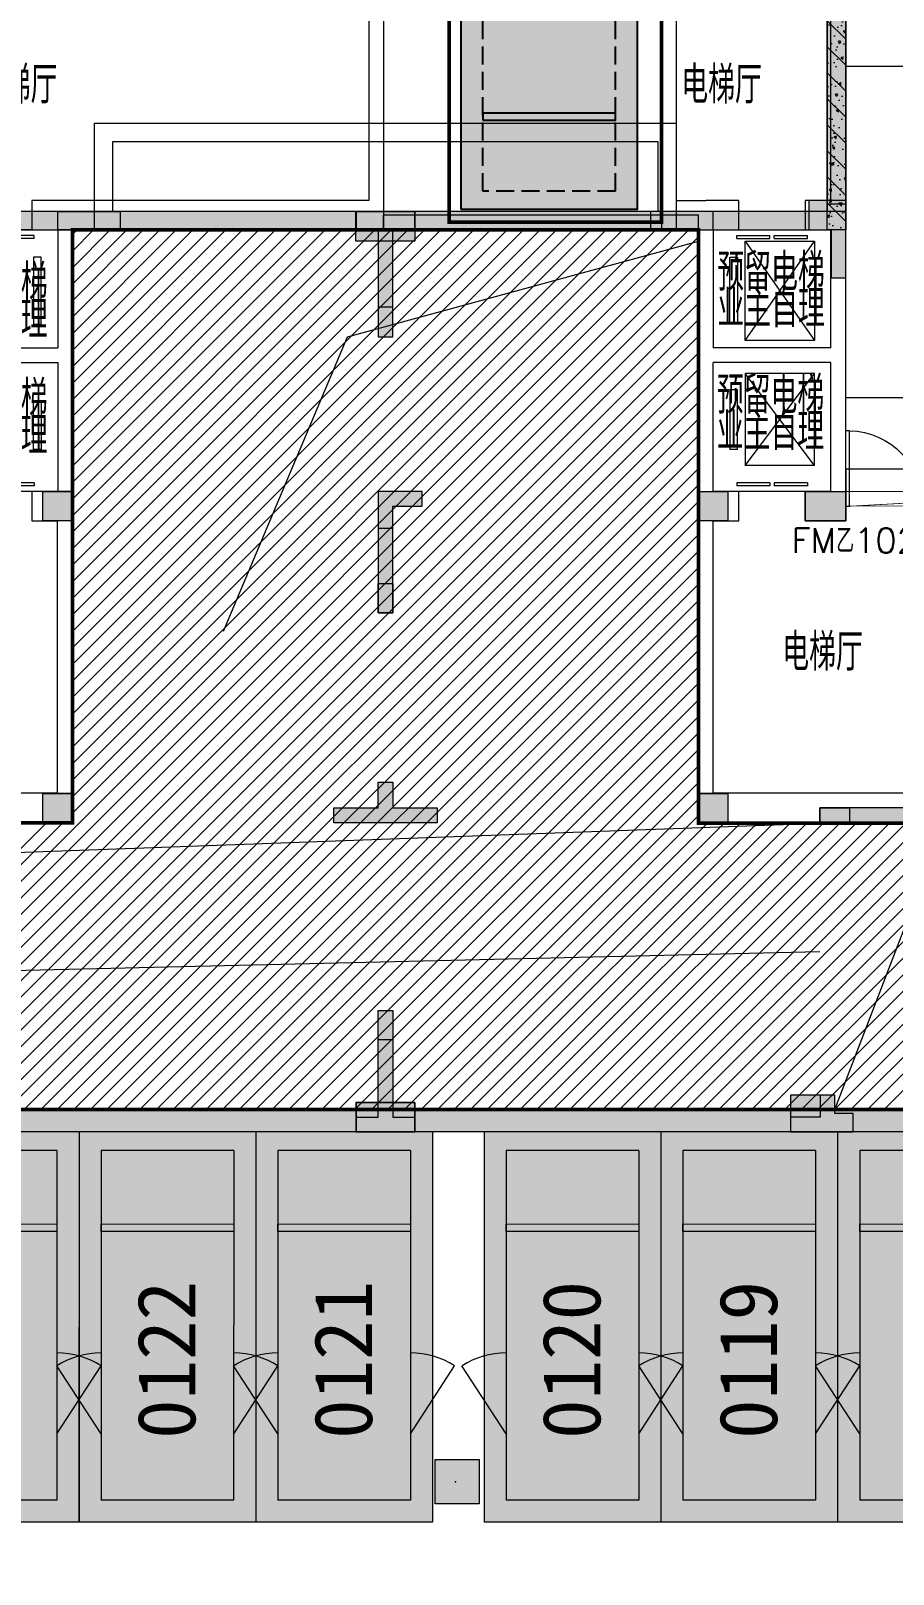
# Model space of a CAD drawing. Extents: x -264757 to 86229, y 4049843 to 4347093.
# Drawn here: x -59853 to -48146, y 4238703 to 4259662 of the extents above; entities that cross this region are included whole.
import ezdxf
from ezdxf.xclip import XClip

# ---------------------------------------------------------------- set-up
doc = ezdxf.new("R2010")
doc.units = 0
doc.header["$LTSCALE"] = 1000
doc.header["$MEASUREMENT"] = 0
doc.header["$XCLIPFRAME"] = 0
doc.linetypes.add('AX-01DK-PB01$1$A-001-车位参照B1$0$A-001-车位参照B1$0$A-001-车位参照B1$0$A-H4-001-基本图形$0$A-001-车位B1$0$DASH', pattern=[0.35, 0.25, -0.1])
doc.linetypes.add('DASH', pattern=[0.35, 0.25, -0.1])
doc.layers.add('AX-01DK-PB01$0$AX-001DK-01-PB01-02$0$A-3-WinF(Text)', color=8, linetype='Continuous', plot=False)
doc.layers.add('子母车位', color=7, linetype='Continuous')
doc.layers.add('普通车位', color=7, linetype='Continuous')
doc.layers.add('无关图层', color=8, linetype='Continuous', lineweight=0)
doc.layers.add('车位归属楼栋范围线', color=7, linetype='Continuous', true_color=0x19e6c7)
doc.styles.add('AX-01DK-PB01$0$AX-001DK-01-PB01-02$0$_TCH_WINDOW', font='SIMPLEX', dxfattribs={"bigfont": 'GBCBIG'})
doc.styles.add('AX-01DK-PB01$0$Standard', font='gbenor.shx', dxfattribs={"bigfont": 'gbcbig.shx'})
doc.styles.add('AX-ACK-BIANH1$0$黑体', font='simhei.ttf')

# ---------------------------------------------------------------- blocks, each defined once
blk = doc.blocks.new('A$C7e5eb487')
at = {"layer": '普通车位', "true_color": 0xf18f8e}
h = blk.add_hatch(color=11, dxfattribs=at)
h.dxf.hatch_style = 1
h.paths.add_polyline_path([(2400, 0), (2400, -5300), (0, -5300), (0, 0)])
blk = doc.blocks.new('普通车位')
at = {"layer": '无关图层'}
for p, q in [((-2.253, 3.186), (0.077, 3.764)), ((1.352, -1.38), (0.077, 3.764)), ((-1.889, 2.967), (-0.142, 3.4)), ((1.001, -1.21), (-0.142, 3.4)), ((-0.977, -1.958), (-2.253, 3.186)), ((-0.746, -1.643), (-1.889, 2.967)), ((-0.746, -1.643), (1.001, -1.21)), ((-0.977, -1.958), (1.352, -1.38))]:
    blk.add_line(p, q, dxfattribs=at)
for points in [[(0.074, 2.527), (0.879, 1.777)], [(-1.673, 2.094), (-2.033, 1.054)]]:
    blk.add_lwpolyline(points, dxfattribs=at)
blk.add_lwpolyline([(0.76, -0.239), (-0.987, -0.673), (-1.011, -0.575), (0.736, -0.142)], close=True, dxfattribs=at)
for centre, start, end in [((0.074, 2.527), 283.9287, 316.9845), ((-1.673, 2.094), 250.873, 283.9287)]:
    blk.add_arc(centre, 1.1, start, end, dxfattribs=at)
at = {"layer": '普通车位', "xscale": -0.0009999999999999812, "yscale": 0.0009999999999999812, "zscale": 0.0009999999999999812, "rotation": 13.92873520577783}
blk.add_blockref('A$C7e5eb487', (0.077, 3.764), dxfattribs=at)
blk = doc.blocks.new('A$C741380cb')
at = {"layer": '子母车位', "true_color": 0x0617f9}
h = blk.add_hatch(color=5, dxfattribs=at)
h.dxf.hatch_style = 1
h.paths.add_polyline_path([(2400, 0), (2400, -10400), (0, -10400), (0, 0)])
blk = doc.blocks.new('子母车位1')
at = {"layer": '子母车位', "color": 8, "linetype": 'AX-01DK-PB01$1$A-001-车位参照B1$0$A-001-车位参照B1$0$A-001-车位参照B1$0$A-H4-001-基本图形$0$A-001-车位B1$0$DASH'}
for p, q in [((330318, -478521), (332118, -478521)), ((330318, -478521), (330318, -483071, 0)), ((332118, -478521), (332118, -483071, 0)), ((330318, -483071, 0), (332118, -483071, 0)), ((330318, -483621, 0), (332118, -483621, 0)), ((330318, -483621, 0), (330318, -488371)), ((332118, -483621, 0), (332118, -488371)), ((330318, -488371), (332118, -488371))]:
    blk.add_line(p, q, dxfattribs=at)
at = {"layer": '子母车位', "color": 83}
for p, q in [((330018, -483371, 0), (330018, -488671)), ((330018, -483371, 0), (332418, -483371, 0)), ((332418, -483371, 0), (332418, -488671)), ((330018, -488671), (332418, -488671))]:
    blk.add_line(p, q, dxfattribs=at)
blk.add_lwpolyline([(332418, -478271), (330018, -478271), (330018, -483371), (332418, -483371)], close=True, dxfattribs=at)
at = {"layer": '子母车位'}
blk.add_lwpolyline([(332118, -479521), (330318, -479521), (330318, -479621), (332118, -479621)], close=True, dxfattribs=at)
at = {"layer": '子母车位', "linetype": 'AX-01DK-PB01$1$A-001-车位参照B1$0$A-001-车位参照B1$0$A-001-车位参照B1$0$A-H4-001-基本图形$0$A-001-车位B1$0$DASH'}
for points in [[(330318, -482171), (329718, -481249)], [(332118, -482171), (332718, -481249)]]:
    blk.add_lwpolyline(points, dxfattribs=at)
at = {"layer": '子母车位', "elevation": 0}
blk.add_lwpolyline([(332118, -484621), (330318, -484621), (330318, -484721), (332118, -484721)], close=True, dxfattribs=at)
at = {"layer": '子母车位', "linetype": 'AX-01DK-PB01$1$A-001-车位参照B1$0$A-001-车位参照B1$0$A-001-车位参照B1$0$A-H4-001-基本图形$0$A-001-车位B1$0$DASH', "elevation": 0}
for points in [[(330318, -487471), (329718, -486549)], [(332118, -487471), (332718, -486549)]]:
    blk.add_lwpolyline(points, dxfattribs=at)
at = {"layer": '子母车位', "linetype": 'AX-01DK-PB01$1$A-001-车位参照B1$0$A-001-车位参照B1$0$A-001-车位参照B1$0$A-H4-001-基本图形$0$A-001-车位B1$0$DASH'}
for centre, start, end in [((330318, -482171, 0), 89.9997, 123.0554), ((332118, -482171, 0), 56.9439, 89.9997), ((330318, -487471), 89.9997, 123.0554), ((332118, -487471), 56.9439, 89.9997)]:
    blk.add_arc(centre, 1100, start, end, dxfattribs=at)
at = {"layer": '子母车位', "rotation": 179.9996583709065}
blk.add_blockref('A$C741380cb', (332418, -488671), dxfattribs=at)
blk = doc.blocks.new('子母车位2')
at = {"layer": '子母车位', "xscale": 1.000000693082614, "yscale": 0.9664691433954647, "rotation": 180.0003416290934}
blk.add_blockref('子母车位1', (332421, -475033, 0), dxfattribs=at)
blk = doc.blocks.new('SX-613-PB02-WNC')
at = {"layer": '无关图层'}
h = blk.add_hatch(color=256, dxfattribs=at)
h.dxf.hatch_style = 1
h.paths.add_polyline_path([(21100, 16220), (21350, 16220), (21350, 12650), (21100, 12650)])
h = blk.add_hatch(color=256, dxfattribs=at)
h.dxf.hatch_style = 1
h.paths.add_polyline_path([(20850, 12700), (20850, 12300), (21150, 12300), (21150, 11650), (21350, 11650), (21350, 12700)])
for points in [[(21150, 12300), (21150, 11650), (21350, 11650), (21350, 12700), (20850, 12700), (20850, 12300)], [(11500, 12550), (11500, 12300), (10650, 12300), (10650, 12550)], [(14700, 12550), (15500, 12550), (15500, 12150), (14700, 12150)], [(18700, 12550), (18700, 12300), (19550, 12300), (19550, 12550)], [(15001, 10850), (15201, 10850), (15201, 11250), (15001, 11250)], [(10850, 8350), (10450, 8350), (10450, 8750), (10850, 8750)], [(15600, 8750), (15000, 8750), (15000, 8250), (15200, 8250), (15200, 8550), (15600, 8550)], [(19749, 8350), (19349, 8350), (19349, 8750), (19749, 8750)], [(21350, 8350), (20800, 8350), (20800, 8750), (21350, 8750)], [(15200, 7100), (15000, 7100), (15000, 7500), (15200, 7500)], [(10850, 4245), (10450, 4245), (10450, 4645), (10850, 4645)], [(15201, 4450), (15801, 4450), (15801, 4250), (14401, 4250), (14401, 4450), (15001, 4450), (15001, 4800), (15201, 4800)], [(19749, 4245), (19349, 4245), (19349, 4645), (19749, 4645)], [(21400, 4450), (21400, 4250), (21000, 4250), (21000, 4450)], [(15001, 1700), (15201, 1700), (15201, 1300), (15001, 1300)], [(14700, 450), (14700, 50), (15500, 50), (15500, 450)], [(21451, 50), (21451, 300), (21201, 300), (21201, 550), (21001, 550), (20601, 550), (20601, 50), (21001, 50)]]:
    blk.add_hatch(color=256, dxfattribs=at).paths.add_polyline_path(points)
h = blk.add_hatch(color=256, dxfattribs=at)
h.dxf.hatch_style = 1
h.paths.add_polyline_path([(11500, 12550), (11500, 12300), (10650, 12300), (10650, 12550)])
h = blk.add_hatch(color=256, dxfattribs=at)
h.dxf.hatch_style = 1
h.paths.add_polyline_path([(15000, 10850), (15200, 10850), (15200, 12300), (15500, 12300), (15500, 12550), (14700, 12550), (14700, 12300), (15000, 12300)])
h = blk.add_hatch(color=256, dxfattribs=at)
h.dxf.hatch_style = 1
h.paths.add_polyline_path([(18700, 12550), (18700, 12300), (19550, 12300), (19550, 12550)])
h = blk.add_hatch(color=256, dxfattribs=at)
h.dxf.hatch_style = 1
h.paths.add_polyline_path([(15000, 7100), (15200, 7100), (15200, 8550), (15600, 8550), (15600, 8750), (15000, 8750)])
h = blk.add_hatch(color=256, dxfattribs=at)
h.dxf.hatch_style = 1
h.paths.add_polyline_path([(22700, 8550), (22700, 8150), (22500, 8150), (22500, 8550), (22400, 8550), (22400, 8750), (21350, 8750), (21350, 8750), (23850, 8750), (23850, 8750), (22800, 8750), (22800, 8550)])
h = blk.add_hatch(color=256, dxfattribs=at)
h.dxf.hatch_style = 1
h.paths.add_polyline_path([(22700, 4450), (22700, 5300), (22500, 5300), (22500, 4450), (21000, 4450), (21000, 4250), (21350, 4250), (21350, 4250), (23850, 4250), (23850, 4250), (24200, 4250), (24200, 4450)])
h = blk.add_hatch(color=256, dxfattribs=at)
h.dxf.hatch_style = 1
h.paths.add_polyline_path([(14401, 4450), (15001, 4450), (15001, 4800), (15201, 4800), (15201, 4450), (15801, 4450), (15801, 4250), (14401, 4250)])
h = blk.add_hatch(color=256, dxfattribs=at)
h.dxf.hatch_style = 1
h.paths.add_polyline_path([(14701, 250), (15001, 250), (15001, 1700), (15201, 1700), (15201, 250), (15501, 250), (15501, 50), (14701, 50)])
h = blk.add_hatch(color=256, dxfattribs=at)
h.dxf.hatch_style = 1
h.paths.add_polyline_path([(21451, 50), (21451, 300), (21201, 300), (21201, 550), (21001, 550), (21001, 250), (20601, 250), (20601, 50), (21001, 50)])
for points in [[(21350, 12550), (21100, 12550), (21100, 16270), (21350, 16270)], [(21100, 16270), (21350, 16270), (21350, 12650), (21100, 12650)], [(20850, 12700), (20850, 12300), (21150, 12300), (21150, 11650), (21350, 11650), (21350, 12700)], [(21150, 12300), (21150, 11650), (21350, 11650), (21350, 12700), (20850, 12700), (20850, 12300)], [(11500, 12550), (11500, 12300), (10650, 12300), (10650, 12550)], [(14700, 12550), (15500, 12550), (15500, 12150), (14700, 12150)], [(18700, 12550), (18700, 12300), (19550, 12300), (19550, 12550)], [(15001, 10850), (15201, 10850), (15201, 11250), (15001, 11250)], [(10850, 8350), (10450, 8350), (10450, 8750), (10850, 8750)], [(15000, 7100), (15200, 7100), (15200, 8550), (15600, 8550), (15600, 8750), (15600, 8750), (15000, 8750)], [(15600, 8750), (15000, 8750), (15000, 8250), (15200, 8250), (15200, 8550), (15600, 8550)], [(19749, 8350), (19349, 8350), (19349, 8750), (19749, 8750)], [(21350, 8350), (20800, 8350), (20800, 8750), (21350, 8750)], [(15200, 7100), (15000, 7100), (15000, 7500), (15200, 7500)], [(21350, 4250), (21350, 4250), (23850, 4250), (23850, 4250), (24200, 4250), (24200, 4450), (22700, 4450), (22700, 5300), (22500, 5300), (22500, 4450), (21000, 4450), (21000, 4250)], [(10850, 4245), (10450, 4245), (10450, 4645), (10850, 4645)], [(14401, 4450), (15001, 4450), (15001, 4800), (15201, 4800), (15201, 4450), (15801, 4450), (15801, 4250), (14401, 4250)], [(15201, 4450), (15801, 4450), (15801, 4250), (14401, 4250), (14401, 4450), (15001, 4450), (15001, 4800), (15201, 4800)], [(19749, 4245), (19349, 4245), (19349, 4645), (19749, 4645)], [(21400, 4450), (21400, 4250), (21000, 4250), (21000, 4450)], [(14701, 250), (15001, 250), (15001, 1700), (15201, 1700), (15201, 250), (15501, 250), (15501, 50), (14701, 50)], [(15001, 1700), (15201, 1700), (15201, 1300), (15001, 1300)], [(14700, 450), (14700, 50), (15500, 50), (15500, 450)], [(14701, 450), (15501, 450), (15501, 50), (14701, 50)], [(21451, 50), (21451, 300), (21201, 300), (21201, 550), (21001, 550), (21001, 250), (20601, 250), (20601, 50), (21001, 50)], [(21451, 50), (21451, 300), (21201, 300), (21201, 550), (21001, 550), (21001, 550), (20601, 550), (20601, 50), (21001, 50)]]:
    blk.add_lwpolyline(points, close=True, dxfattribs=at)
at = {"layer": '无关图层', "ltscale": 0.5}
for points in [[(11500, 12550), (11500, 12300), (10650, 12300), (10650, 12550)], [(15000, 10850), (15200, 10850), (15200, 12300), (15500, 12300), (15500, 12550), (14700, 12550), (14700, 12300), (15000, 12300)], [(18700, 12550), (18700, 12300), (19550, 12300), (19550, 12550)]]:
    blk.add_lwpolyline(points, close=True, dxfattribs=at)
at = {"layer": '无关图层', "const_width": 10}
blk.add_lwpolyline([(22400, 8750), (22311, 8598), (21349, 8545)], dxfattribs=at)
blk.add_lwpolyline([(22400, 8750), (21350, 8750), (21350, 8550), (22400, 8550)], close=True, dxfattribs=at)
blk = doc.blocks.new('SX-613-PB02-DQ')
at = {"layer": '无关图层'}
h = blk.add_hatch(dxfattribs=at)
h.set_pattern_fill('ARMORED', color=256, scale=50, angle=90, style=0)
h.set_pattern_definition([(140, (4127576.97, 75403.6), (31.376067, 358.630091), [37.5, -412.5]), (85, (4127576.97, 75403.6), (-376.096067, -69.375667), [30, -330]), (190.4514, (4127579.6, 75433.5), (-344.71977, 289.25469), [31.870095, -350.571056]), (136.1842, (4127476.97, 75403.6), (82.759507, 533.620524), [56.25, -618.75]), (186.6356, (4127483.87, 75448.1), (-487.058935, 467.33135), [47.805144, -525.8565]), (81.1842, (4127476.97, 75403.6), (-487.0593, 467.33097), [45, -495]), (111, (4127501.97, 75453.6), (201.309445, 298.453526), [37.5, -412.5]), (56, (4127501.97, 75453.6), (-362.575023, 121.657666), [30, -330]), (161.4514, (4127518.75, 75478.5), (-161.265248, 420.111314), [31.870095, -350.571056]), (127.5, (4127576.97, 75403.61), (-166.446927, 6.0799277), [0, -326, 0, -335, 0, -331.25]), (97.5, (4127576.97, 75403.61), (-197.205856, 131.534769), [0, -191, 0, -318.5, 0, -126.25]), (57.5, (4127576.97, 75292.11), (11.277436, 266.911218), [0, -125, 0, -390, 0, -517.5]), (47.5, (4127576.97, 75242.11), (-50.052491, 291.593085), [0, -162.5, 0, -259, 0, -367.5]), (135, (4127576.97, 75403.6), (-176.776695, -176.776695), [])])
h.paths.add_polyline_path([(22199, 13950), (22199, 17870), (22449, 17870), (22449, 13950)])
h = blk.add_hatch(dxfattribs=at)
h.set_pattern_fill('ARMORED', color=256, scale=50, style=0)
h.set_pattern_definition([(50, (82482.93, -4087258.02), (358.630091, -31.376067), [37.5, -412.5]), (355, (82482.93, -4087258.02), (-69.375667, 376.096067), [30, -330]), (100.4514, (82512.8, -4087260.64), (289.25469, 344.71977), [31.870095, -350.571056]), (46.1842, (82482.93, -4087158), (533.620524, -82.759507), [56.25, -618.75]), (96.6356, (82527.4, -4087164.9), (467.33135, 487.058935), [47.805144, -525.8565]), (351.1842, (82482.93, -4087158), (467.33097, 487.0593), [45, -495]), (21, (82532.93, -4087183.02), (298.453526, -201.309445), [37.5, -412.5]), (326, (82532.93, -4087183.02), (121.657666, 362.575023), [30, -330]), (71.4514, (82557.8, -4087199.8), (420.111314, 161.265248), [31.870095, -350.571056]), (37.5, (82482.93, -4087258.02), (6.0799277, 166.446927), [0, -326, 0, -335, 0, -331.25]), (7.5, (82482.93, -4087258.02), (131.534769, 197.205856), [0, -191, 0, -318.5, 0, -126.25]), (327.5, (82371.43, -4087258.02), (266.911218, -11.277436), [0, -125, 0, -390, 0, -517.5]), (317.5, (82321.43, -4087258.02), (291.593085, 50.052491), [0, -162.5, 0, -259, 0, -367.5]), (45, (82482.93, -4087258.02), (-176.776695, 176.776695), [])])
h.paths.add_polyline_path([(22199, 13950), (10199, 13950), (10199, 14200), (22199, 14200)])
for points in [[(22199, 13950), (22199, 17920), (22449, 17920), (22449, 13950)], [(10199, 13950), (22199, 13950), (22199, 14200), (10199, 14200)]]:
    blk.add_lwpolyline(points, close=True, dxfattribs=at)
blk = doc.blocks.new('AX-01DK-PB01$0$AX-001DK-01-PP01$0$AX-001DK-01-PP01$0$$DORLIB2D$00000127')
at = {"layer": '无关图层'}
for points in [[(-0.533, 0.795), (-0.533, 0.69)], [(-0.033, 0.795), (-0.533, 0.795)], [(-0.033, 0.795), (-0.033, 0.69)], [(0.533, 0.795), (0.033, 0.795)], [(0.033, 0.795), (0.033, 0.69)], [(0.533, 0.795), (0.533, 0.69)], [(-0.033, 0.69), (-0.533, 0.69)], [(0.5, 0.5), (-0.5, 0.5)], [(0.533, 0.69), (0.033, 0.69)]]:
    blk.add_lwpolyline(points, dxfattribs=at)
blk = doc.blocks.new('AX-01DK-PB01$0$$DorLib2D$00000001')
at = {"layer": '无关图层'}
for p, q in [((0.45, 0.975), (0.5, 0.975)), ((0.45, 0), (0.45, 0.975)), ((0.5, 0), (0.5, 0.975)), ((0.5, 0), (0.45, 0))]:
    blk.add_line(p, q, dxfattribs=at)
at = {"layer": '无关图层', "lineweight": 13}
blk.add_arc((0.475, 0), 0.975, 91.4693, 180, dxfattribs=at)

msp = doc.modelspace()

# ---------------------------------------------------------------- hatches: boundary and pattern name
at = {"layer": '无关图层'}
h = msp.add_hatch(color=256, dxfattribs=at)
h.dxf.hatch_style = 1
h.paths.add_polyline_path([(-49039.1, 4260878), (-48789.1, 4260878), (-48789.1, 4257308), (-49039.1, 4257308)])
h = msp.add_hatch(color=256, dxfattribs=at)
h.dxf.hatch_style = 1
h.paths.add_polyline_path([(-49289.1, 4257358), (-49289.1, 4256958), (-48989.1, 4256958), (-48989.1, 4256308), (-48789.1, 4256308), (-48789.1, 4257358)])
for points in [[(-48989.1, 4256958), (-48989.1, 4256308), (-48789.1, 4256308), (-48789.1, 4257358), (-49289.1, 4257358), (-49289.1, 4256958)], [(-58638.7, 4257208), (-58638.7, 4256958), (-59488.7, 4256958), (-59488.7, 4257208)], [(-55438.9, 4257208), (-54638.9, 4257208), (-54638.9, 4256808), (-55438.9, 4256808)], [(-51438.7, 4257208), (-51438.7, 4256958), (-50588.7, 4256958), (-50588.7, 4257208)], [(-55138.5, 4255508), (-54938.5, 4255508), (-54938.5, 4255908), (-55138.5, 4255908)], [(-59289.3, 4253008), (-59689.3, 4253008), (-59689.3, 4253408), (-59289.3, 4253408)], [(-54538.7, 4253408), (-55138.7, 4253408), (-55138.7, 4252908), (-54938.7, 4252908), (-54938.7, 4253208), (-54538.7, 4253208)], [(-50389.6, 4253007.5), (-50789.6, 4253007.5), (-50789.6, 4253407.5), (-50389.6, 4253407.5)], [(-48788.9, 4253008), (-49338.9, 4253008), (-49338.9, 4253408), (-48788.9, 4253408)], [(-54938.7, 4251758), (-55138.7, 4251758), (-55138.7, 4252158), (-54938.7, 4252158)], [(-54938.5, 4249108), (-54338.5, 4249108), (-54338.5, 4248908), (-55738.5, 4248908), (-55738.5, 4249108), (-55138.5, 4249108), (-55138.5, 4249458), (-54938.5, 4249458)], [(-59289.5, 4248908.1), (-59689.5, 4248908.1), (-59689.5, 4249308.1), (-59289.5, 4249308.1)], [(-50389.7, 4248908.3), (-50789.7, 4248908.3), (-50789.7, 4249308.3), (-50389.7, 4249308.3)], [(-48738.9, 4249107.8), (-48738.9, 4248907.8), (-49138.9, 4248907.8), (-49138.9, 4249107.8)], [(-55138.5, 4246358), (-54938.5, 4246358), (-54938.5, 4245958), (-55138.5, 4245958)], [(-48688.2, 4244708), (-48688.2, 4244958), (-48938.2, 4244958), (-48938.2, 4245208), (-49138.2, 4245208), (-49538.2, 4245208), (-49538.2, 4244708), (-49138.2, 4244708)], [(-70039.9, 4244714.5), (-40139.3, 4244714.3), (-40139.3, 4245014.3), (-70039.9, 4245014.5)], [(-55438.7, 4245108), (-55438.7, 4244708), (-54638.7, 4244708), (-54638.7, 4245108)]]:
    msp.add_hatch(color=256, dxfattribs=at).paths.add_polyline_path(points)
h = msp.add_hatch(color=256, dxfattribs=at)
h.dxf.hatch_style = 1
h.paths.add_polyline_path([(-58638.7, 4257208), (-58638.7, 4256958), (-59488.7, 4256958), (-59488.7, 4257208)])
h = msp.add_hatch(color=256, dxfattribs=at)
h.dxf.hatch_style = 1
h.paths.add_polyline_path([(-55138.7, 4255508), (-54938.7, 4255508), (-54938.7, 4256958), (-54638.7, 4256958), (-54638.7, 4257208), (-55438.7, 4257208), (-55438.7, 4256958), (-55138.7, 4256958)])
h = msp.add_hatch(color=256, dxfattribs=at)
h.dxf.hatch_style = 1
h.paths.add_polyline_path([(-51438.7, 4257208), (-51438.7, 4256958), (-50588.7, 4256958), (-50588.7, 4257208)])
h = msp.add_hatch(color=256, dxfattribs=at)
h.dxf.hatch_style = 1
h.paths.add_polyline_path([(-55138.9, 4251758), (-54938.9, 4251758), (-54938.7, 4253208), (-54538.7, 4253208), (-54538.7, 4253408), (-55138.9, 4253408)])
h = msp.add_hatch(color=256, dxfattribs=at)
h.dxf.hatch_style = 1
h.paths.add_polyline_path([(-47438.9, 4253208), (-47438.9, 4252808), (-47638.9, 4252808), (-47638.9, 4253208), (-47739.1, 4253208), (-47739.1, 4253408), (-48788.9, 4253408), (-48788.9, 4253408), (-46288.9, 4253408), (-46288.9, 4253408), (-47338.7, 4253408), (-47338.7, 4253208)])
h = msp.add_hatch(color=256, dxfattribs=at)
h.dxf.hatch_style = 1
h.paths.add_polyline_path([(-47438.9, 4249107.8), (-47438.9, 4249957.8), (-47638.9, 4249957.8), (-47638.9, 4249107.8), (-49138.9, 4249107.8), (-49138.9, 4248907.8), (-48788.9, 4248907.8), (-48788.9, 4248907.8), (-46288.9, 4248907.8), (-46288.9, 4248907.8), (-45938.9, 4248907.8), (-45938.9, 4249107.8)])
h = msp.add_hatch(color=256, dxfattribs=at)
h.dxf.hatch_style = 1
h.paths.add_polyline_path([(-55738.5, 4249108), (-55138.5, 4249108), (-55138.5, 4249458), (-54938.5, 4249458), (-54938.5, 4249108), (-54338.5, 4249108), (-54338.5, 4248908), (-55738.5, 4248908)])
h = msp.add_hatch(color=256, dxfattribs=at)
h.dxf.hatch_style = 1
h.paths.add_polyline_path([(-55438.5, 4244908), (-55138.5, 4244908), (-55138.5, 4246358), (-54938.5, 4246358), (-54938.5, 4244908), (-54638.5, 4244908), (-54638.5, 4244708), (-55438.5, 4244708)])
h = msp.add_hatch(color=256, dxfattribs=at)
h.dxf.hatch_style = 1
h.paths.add_polyline_path([(-48688.2, 4244708), (-48688.2, 4244958), (-48938.2, 4244958), (-48938.2, 4245208), (-49138.2, 4245208), (-49138.2, 4244908), (-49538.2, 4244908), (-49538.2, 4244708), (-49138.2, 4244708)])
h = msp.add_hatch(color=256, dxfattribs=at)
h.dxf.hatch_style = 1
h.paths.add_polyline_path([(-54364.6, 4240258), (-53764.6, 4240258), (-53764.6, 4239658), (-54364.6, 4239658)])

# ---------------------------------------------------------------- linework, layer by layer
for p, q in [((-55064.6, 4260878), (-55064.6, 4256957.8)), ((-51289.7, 4260878), (-51289.7, 4256957.8)), ((-55264.6, 4260678), (-55264.6, 4257357.8)), ((-51089.7, 4260678), (-51089.7, 4257357.8)), ((-48989.7, 4257357.8), (-48989.7, 4260678)), ((-48789.7, 4257057.8), (-48789.7, 4260678)), ((-47518.3, 4259178), (-48783.3, 4259178)), ((-59389.3, 4257357.8), (-59839.7, 4257357.8)), ((-59839.7, 4257357.8), (-59839.7, 4256957.8)), ((-55264.6, 4257357.8), (-59389.3, 4257357.8)), ((-51089.7, 4257357.8), (-50689.7, 4257357.8)), ((-50239.7, 4257357.8), (-50689.7, 4257357.8)), ((-50239.7, 4256957.8), (-50239.7, 4257357.8)), ((-48989.7, 4257357.8), (-49339.7, 4257357.8)), ((-49339.7, 4257357.8), (-49339.7, 4256957.8)), ((-50789.3, 4257158), (-55064.6, 4257158)), ((-55064.6, 4256958), (-55064.6, 4257158)), ((-50789.3, 4256958), (-50789.3, 4257158)), ((-63087, 4245014.3), (-51143.3, 4256958)), ((-62862.5, 4245014.3), (-50918.7, 4256958)), ((-59839.7, 4256957.8), (-59489.3, 4256957.8)), ((-59489.3, 4256957.8), (-59489.3, 4255358)), ((-59289.3, 4256958), (-59289.5, 4248908)), ((-59289.5, 4251281.4), (-53612.8, 4256958)), ((-59289.5, 4251056.9), (-53388.3, 4256958)), ((-59289.5, 4250832.4), (-53163.8, 4256958)), ((-59289.5, 4250607.9), (-52939.3, 4256958)), ((-59289.5, 4250383.4), (-52714.8, 4256958)), ((-59289.5, 4250158.9), (-52490.3, 4256958)), ((-59289.5, 4249934.4), (-52265.8, 4256958)), ((-59289.5, 4249709.8), (-52041.3, 4256958)), ((-59289.5, 4249485.3), (-51816.8, 4256958)), ((-59289.5, 4249260.8), (-51592.3, 4256958)), ((-59289.5, 4249036.3), (-51367.8, 4256958)), ((-59289.4, 4255547.1), (-57878.4, 4256958)), ((-59289.4, 4255322.6), (-57653.9, 4256958)), ((-59289.4, 4255098.1), (-57429.4, 4256958)), ((-59289.4, 4254873.6), (-57204.9, 4256958)), ((-59289.4, 4254649.1), (-56980.4, 4256958)), ((-59289.4, 4254424.6), (-56755.9, 4256958)), ((-59289.4, 4254200.1), (-56531.4, 4256958)), ((-59289.4, 4253975.6), (-56306.9, 4256958)), ((-59289.4, 4253751), (-56082.4, 4256958)), ((-59289.4, 4253526.5), (-55857.9, 4256958)), ((-59289.4, 4253302), (-55633.4, 4256958)), ((-59289.4, 4253077.5), (-55408.9, 4256958)), ((-59289.4, 4252853), (-55184.4, 4256958)), ((-59289.4, 4252628.5), (-54959.9, 4256958)), ((-59289.4, 4252404), (-54735.4, 4256958)), ((-59289.4, 4252179.5), (-54510.8, 4256958)), ((-59289.4, 4251955), (-54286.3, 4256958)), ((-59289.4, 4251730.4), (-54061.8, 4256958)), ((-59289.4, 4251505.9), (-53837.3, 4256958)), ((-50789.7, 4256958), (-59289.3, 4256958)), ((-59289.3, 4256894.2), (-59225.5, 4256958)), ((-59289.3, 4256669.7), (-59001, 4256958)), ((-59289.3, 4256445.2), (-58776.5, 4256958)), ((-59289.3, 4256220.7), (-58552, 4256958)), ((-59289.3, 4255996.2), (-58327.5, 4256958)), ((-59289.3, 4255771.7), (-58102.9, 4256958)), ((-59289.3, 4256957.8), (-59289.3, 4255258)), ((-55064.6, 4256957.8), (-59289.3, 4256957.8)), ((-50789.3, 4256958), (-55064.6, 4256958)), ((-51289.7, 4256957.8), (-50789.7, 4256957.8)), ((-50789.7, 4248908), (-50789.7, 4256958)), ((-50789.7, 4256957.8), (-50789.7, 4255258)), ((-50589.7, 4256957.8), (-50589.7, 4255358)), ((-50589.7, 4256957.8), (-50239.7, 4256957.8)), ((-49339.7, 4256957.8), (-48989.7, 4256957.8)), ((-48989.7, 4255358), (-48989.7, 4256957.8)), ((-48789.7, 4255258), (-48789.7, 4257057.8)), ((-62638, 4245014.3), (-50789.7, 4256862.6)), ((-55552, 4255508), (-50790.1, 4256808)), ((-62413.5, 4245014.3), (-50789.7, 4256638.1)), ((-62188.9, 4245014.3), (-50789.7, 4256413.6)), ((-61964.4, 4245014.3), (-50789.7, 4256189.1)), ((-61739.9, 4245014.3), (-50789.7, 4255964.6)), ((-61515.4, 4245014.3), (-50789.7, 4255740.1)), ((-61290.9, 4245014.3), (-50789.7, 4255515.6)), ((-57239.3, 4251507.9), (-55552, 4255508)), ((-61089.7, 4255358), (-59489.3, 4255358)), ((-61066.4, 4245014.3), (-50789.7, 4255291.1)), ((-59289.3, 4255258), (-59289.3, 4253408)), ((-50789.7, 4253308), (-50789.7, 4255258)), ((-48989.7, 4255358), (-50589.7, 4255358)), ((-48789.7, 4253408), (-48789.7, 4255258)), ((-61089.7, 4255158), (-59489.3, 4255158)), ((-60841.9, 4245014.3), (-50789.7, 4255066.5)), ((-59489.3, 4255158), (-59489.3, 4253408)), ((-48989.7, 4255158), (-50589.7, 4255158)), ((-50589.7, 4253408), (-50589.7, 4255158)), ((-48989.7, 4253408), (-48989.7, 4255158)), ((-60617.4, 4245014.3), (-50789.7, 4254842)), ((-49214.7, 4255008), (-50154.7, 4255008)), ((-50154.7, 4255008), (-50154.7, 4253758)), ((-50154.7, 4253758), (-49214.7, 4255008)), ((-49214.7, 4253758), (-50154.7, 4255008)), ((-49214.7, 4253758), (-49214.7, 4255008)), ((-60392.9, 4245014.3), (-50789.7, 4254617.5)), ((-59819.7, 4253978), (-59819.7, 4254638)), ((-59819.7, 4254638), (-59714.7, 4254638)), ((-59714.7, 4254638), (-59714.7, 4253978)), ((-50259.7, 4254788), (-50364.7, 4254788)), ((-50364.7, 4254788), (-50364.7, 4253978)), ((-50259.7, 4253978), (-50259.7, 4254788)), ((-46283.3, 4254678.1), (-48783.3, 4254678.1)), ((-60168.4, 4245014.3), (-50789.7, 4254393)), ((-59943.9, 4245014.3), (-50789.7, 4254168.5)), ((-59714.7, 4253978), (-59819.7, 4253978)), ((-50259.7, 4253978), (-50364.7, 4253978)), ((-59719.4, 4245014.3), (-50789.7, 4253944)), ((-59494.9, 4245014.3), (-50789.7, 4253719.5)), ((-59289.5, 4253408), (-59839.7, 4253408)), ((-59839.7, 4253408), (-59839.7, 4253008)), ((-59289.3, 4253408), (-59489.3, 4253408)), ((-59289.5, 4248908), (-59289.5, 4253408)), ((-59270.4, 4245014.3), (-50789.7, 4253495)), ((-50239.7, 4253408), (-50589.7, 4253408)), ((-50239.7, 4253008), (-50239.7, 4253408)), ((-48989.7, 4253408), (-49339.7, 4253408)), ((-49339.7, 4253408), (-49339.7, 4253008)), ((-48789.7, 4253008), (-48789.7, 4253408)), ((-59045.9, 4245014.3), (-50789.7, 4253270.5)), ((-50789.7, 4248908), (-50789.7, 4253308)), ((-59839.7, 4253008), (-59489.5, 4253008)), ((-59489.5, 4249308), (-59489.5, 4253008)), ((-58821.4, 4245014.3), (-50789.7, 4253046)), ((-50589.7, 4249308), (-50589.7, 4253008)), ((-50589.7, 4253008), (-50239.7, 4253008)), ((-49339.7, 4253008), (-48889.7, 4253008)), ((-48889.7, 4253008), (-48789.7, 4253008)), ((-58596.9, 4245014.3), (-50789.7, 4252821.5)), ((-58372.3, 4245014.3), (-50789.7, 4252597)), ((-58147.8, 4245014.3), (-50789.7, 4252372.5)), ((-57923.3, 4245014.3), (-50789.7, 4252148)), ((-57698.8, 4245014.3), (-50789.7, 4251923.5)), ((-57474.3, 4245014.3), (-50789.7, 4251699)), ((-57249.8, 4245014.3), (-50789.7, 4251474.4)), ((-57025.3, 4245014.3), (-50789.7, 4251249.9)), ((-56800.8, 4245014.3), (-50789.7, 4251025.4)), ((-56576.3, 4245014.3), (-50789.7, 4250800.9)), ((-56351.8, 4245014.3), (-50789.7, 4250576.4)), ((-56127.3, 4245014.3), (-50789.7, 4250351.9)), ((-55902.8, 4245014.3), (-50789.7, 4250127.4)), ((-55678.3, 4245014.3), (-50789.7, 4249902.9)), ((-55453.8, 4245014.3), (-50789.7, 4249678.4)), ((-55229.3, 4245014.3), (-50789.7, 4249453.9)), ((-59489.5, 4249308), (-62439.3, 4249308)), ((-55004.8, 4245014.3), (-50789.7, 4249229.4)), ((-47639.3, 4249308), (-50589.7, 4249308)), ((-54780.3, 4245014.3), (-50789.7, 4249004.9)), ((-69481.5, 4248156.6), (-49140.4, 4248903.7)), ((-59289.5, 4248908), (-65789.7, 4248908)), ((-63536, 4245014.3), (-59642.3, 4248908)), ((-63311.5, 4245014.3), (-59417.8, 4248908)), ((-59289.5, 4248908), (-62539.3, 4248908)), ((-54555.8, 4245014.3), (-50662, 4248908)), ((-54331.2, 4245014.3), (-50437.5, 4248908)), ((-54106.7, 4245014.3), (-50213, 4248908)), ((-53882.2, 4245014.3), (-49988.5, 4248908)), ((-53657.7, 4245014.3), (-49764, 4248908)), ((-53433.2, 4245014.3), (-49539.5, 4248908)), ((-53208.7, 4245014.3), (-49315, 4248908)), ((-52984.2, 4245014.3), (-49090.5, 4248908)), ((-52759.7, 4245014.3), (-48866, 4248908)), ((-52535.2, 4245014.3), (-48641.5, 4248908)), ((-52310.7, 4245014.3), (-48417, 4248908)), ((-52086.2, 4245014.3), (-48192.5, 4248908)), ((-51861.7, 4245014.3), (-47968, 4248908)), ((-51637.2, 4245014.3), (-47743.5, 4248908)), ((-51412.7, 4245014.3), (-47518.9, 4248908)), ((-51188.2, 4245014.3), (-47294.4, 4248908)), ((-50963.7, 4245014.3), (-47069.9, 4248908)), ((-44289.5, 4248908), (-50789.7, 4248908)), ((-47539.3, 4248908), (-50789.7, 4248908)), ((-50739.2, 4245014.3), (-46845.4, 4248908)), ((-50514.6, 4245014.3), (-46620.9, 4248908)), ((-50290.1, 4245014.3), (-46396.4, 4248908)), ((-50065.6, 4245014.3), (-46171.9, 4248908)), ((-49841.1, 4245014.3), (-45947.4, 4248908)), ((-49616.6, 4245014.3), (-45722.9, 4248908)), ((-49392.1, 4245014.3), (-45498.4, 4248908)), ((-49167.6, 4245014.3), (-45273.9, 4248908)), ((-48943.1, 4245014.3), (-45049.4, 4248908)), ((-48718.6, 4245014.3), (-44824.9, 4248908)), ((-48494.1, 4245014.3), (-44600.4, 4248908)), ((-48269.6, 4245014.3), (-44375.9, 4248908)), ((-48938.2, 4245014.3), (-47814.2, 4247935.8)), ((-68504.1, 4246707.8), (-49139.3, 4247158)), ((-70139.8, 4245014.3), (-40239.3, 4245014.3)), ((-70039.9, 4245014.5), (-40139.3, 4245014.3)), ((-70039.9, 4244714.5), (-40139.3, 4244714.3))]:
    msp.add_line(p, q, dxfattribs=at)
for points in [[(-49039.1, 4260928), (-48789.1, 4260928), (-48789.1, 4257308), (-49039.1, 4257308)], [(-48788.9, 4257208), (-49038.9, 4257208), (-49038.9, 4260928), (-48788.9, 4260928)], [(-58990, 4256959.1), (-58990.1, 4258409.2), (-51090.4, 4258409.2), (-51090.4, 4256959.1)], [(-58740, 4257209.1), (-58740.1, 4258159.2), (-51340.4, 4258159.2), (-51340.4, 4257209.1)], [(-49289.1, 4257358), (-49289.1, 4256958), (-48989.1, 4256958), (-48989.1, 4256308), (-48789.1, 4256308), (-48789.1, 4257358)], [(-48989.1, 4256958), (-48989.1, 4256308), (-48789.1, 4256308), (-48789.1, 4257358), (-49289.1, 4257358), (-49289.1, 4256958)], [(-58638.7, 4257208), (-58638.7, 4256958), (-59488.7, 4256958), (-59488.7, 4257208)], [(-55438.9, 4257208), (-54638.9, 4257208), (-54638.9, 4256808), (-55438.9, 4256808)], [(-51438.7, 4257208), (-51438.7, 4256958), (-50588.7, 4256958), (-50588.7, 4257208)], [(-50154.7, 4256808), (-49214.7, 4256808), (-49214.7, 4255458), (-50154.7, 4255458)], [(-59714.7, 4256588), (-59819.7, 4256588), (-59819.7, 4255678), (-59714.7, 4255678)], [(-50364.7, 4256588), (-50259.7, 4256588), (-50259.7, 4255678), (-50364.7, 4255678)], [(-55138.5, 4255508), (-54938.5, 4255508), (-54938.5, 4255908), (-55138.5, 4255908)], [(-59289.3, 4253008), (-59689.3, 4253008), (-59689.3, 4253408), (-59289.3, 4253408)], [(-55138.9, 4251758), (-54938.9, 4251758), (-54938.7, 4253208), (-54538.7, 4253208), (-54538.7, 4253408), (-54538.7, 4253408), (-55138.9, 4253408)], [(-54538.7, 4253408), (-55138.7, 4253408), (-55138.7, 4252908), (-54938.7, 4252908), (-54938.7, 4253208), (-54538.7, 4253208)], [(-50389.6, 4253007.5), (-50789.6, 4253007.5), (-50789.6, 4253407.5), (-50389.6, 4253407.5)], [(-48788.9, 4253008), (-49338.9, 4253008), (-49338.9, 4253408), (-48788.9, 4253408)], [(-54938.7, 4251758), (-55138.7, 4251758), (-55138.7, 4252158), (-54938.7, 4252158)], [(-48788.9, 4248907.8), (-48788.9, 4248907.8), (-46288.9, 4248907.8), (-46288.9, 4248907.8), (-45938.9, 4248907.8), (-45938.9, 4249107.8), (-47438.9, 4249107.8), (-47438.9, 4249957.8), (-47638.9, 4249957.8), (-47638.9, 4249107.8), (-49138.9, 4249107.8), (-49138.9, 4248907.8)], [(-55738.5, 4249108), (-55138.5, 4249108), (-55138.5, 4249458), (-54938.5, 4249458), (-54938.5, 4249108), (-54338.5, 4249108), (-54338.5, 4248908), (-55738.5, 4248908)], [(-54938.5, 4249108), (-54338.5, 4249108), (-54338.5, 4248908), (-55738.5, 4248908), (-55738.5, 4249108), (-55138.5, 4249108), (-55138.5, 4249458), (-54938.5, 4249458)], [(-59289.5, 4248908.1), (-59689.5, 4248908.1), (-59689.5, 4249308.1), (-59289.5, 4249308.1)], [(-50389.7, 4248908.3), (-50789.7, 4248908.3), (-50789.7, 4249308.3), (-50389.7, 4249308.3)], [(-48738.9, 4249107.8), (-48738.9, 4248907.8), (-49138.9, 4248907.8), (-49138.9, 4249107.8)], [(-55438.5, 4244908), (-55138.5, 4244908), (-55138.5, 4246358), (-54938.5, 4246358), (-54938.5, 4244908), (-54638.5, 4244908), (-54638.5, 4244708), (-55438.5, 4244708)], [(-55138.5, 4246358), (-54938.5, 4246358), (-54938.5, 4245958), (-55138.5, 4245958)], [(-48688.2, 4244708), (-48688.2, 4244958), (-48938.2, 4244958), (-48938.2, 4245208), (-49138.2, 4245208), (-49138.2, 4244908), (-49538.2, 4244908), (-49538.2, 4244708), (-49138.2, 4244708)], [(-48688.2, 4244708), (-48688.2, 4244958), (-48938.2, 4244958), (-48938.2, 4245208), (-49138.2, 4245208), (-49138.2, 4245208), (-49538.2, 4245208), (-49538.2, 4244708), (-49138.2, 4244708)], [(-55438.7, 4245108), (-55438.7, 4244708), (-54638.7, 4244708), (-54638.7, 4245108)], [(-55438.5, 4245108), (-54638.5, 4245108), (-54638.5, 4244708), (-55438.5, 4244708)], [(-54364.6, 4240258), (-53764.6, 4240258), (-53764.6, 4239658), (-54364.6, 4239658)]]:
    msp.add_lwpolyline(points, close=True, dxfattribs=at)
at = {"layer": '无关图层', "ltscale": 0.5}
for points in [[(-58638.7, 4257208), (-58638.7, 4256958), (-59488.7, 4256958), (-59488.7, 4257208)], [(-55138.7, 4255508), (-54938.7, 4255508), (-54938.7, 4256958), (-54638.7, 4256958), (-54638.7, 4257208), (-55438.7, 4257208), (-55438.7, 4256958), (-55138.7, 4256958)], [(-51438.7, 4257208), (-51438.7, 4256958), (-50588.7, 4256958), (-50588.7, 4257208)]]:
    msp.add_lwpolyline(points, close=True, dxfattribs=at)
at = {"layer": '无关图层'}
for points in [[(-50154.7, 4255458), (-49214.7, 4256808)], [(-50154.7, 4256808), (-49214.7, 4255458)], [(-49214.7, 4253758), (-50154.7, 4253758)], [(-46289.7, 4253409), (-46289.7, 4253709), (-48789.7, 4253709), (-48789.7, 4253409), (-46289.7, 4253408), (-46289.7, 4253709)]]:
    msp.add_lwpolyline(points, dxfattribs=at)
msp.add_point((-54089.6, 4239958), dxfattribs=at)
at = {"layer": '车位归属楼栋范围线', "linetype": 'DASH', "ltscale": 5, "const_width": 50}
for points in [[(11156.7, 4256914.1), (5611.1, 4256914.1), (5611.1, 4261703), (-12756.9, 4261703), (-12758.5, 4256962.4), (-18439, 4256962.1), (-18439, 4267038), (-25253.3, 4267038), (-25253.3, 4260878), (-51289.7, 4260878), (-51289.7, 4257064.8), (-54175.3, 4257064.8), (-54175.3, 4272678.8), (-56088.9, 4272678.8), (-56090.2, 4296158), (-56090.2, 4312805.1)], [(-70139.7, 4267381.2), (-70139.1, 4257208), (-65588.7, 4257208), (-65588.7, 4248903.3), (-59289.5, 4248908.1), (-59289.5, 4256957.8), (-50789.3, 4256957.8), (-50789.3, 4248903.3), (-44289.5, 4248903.1), (-44289.5, 4256958), (-35789.7, 4256958), (-35789.7, 4248962.9), (-29299.6, 4248962.9), (-29299.6, 4256958), (-24939.5, 4256957.9), (-24967.7, 4278358.5)]]:
    msp.add_lwpolyline(points, dxfattribs=at)
msp.add_lwpolyline([(-88756.2, 4198328), (-43982.8, 4198328), (-43982.8, 4194208), (-40374.5, 4194208), (-40374.5, 4198433.4), (-33056.5, 4198433.4), (-33056.5, 4204787.6), (-29169.3, 4204787.6), (-29169.3, 4234026.6), (-25762.5, 4234026.6), (-25762.4, 4245014.4), (-69839.9, 4245014.4), (-69839.9, 4229878), (-88756.2, 4229878)], close=True, dxfattribs=at)

# ---------------------------------------------------------------- block references
at = {"layer": '子母车位'}
msp.add_blockref('子母车位2', (-54014.5, 4270041.8, 0), dxfattribs=at)
at = {"layer": '无关图层'}
msp.add_blockref('SX-613-PB02-WNC', (-70139.1, 4244658), dxfattribs=at)
ref = msp.add_blockref('SX-613-PB02-DQ', (-71239.1, 4243008), dxfattribs=at)
XClip(ref).set_block_clipping_path([(557.9093382464, 6345.0000804734), (55218.0745697021, 24161.9717679125)])
at = {"layer": '无关图层', "zscale": 400}
for p, xscale, yscale, rotation in [((-60289.7, 4257157.8), -900, 400, 180), ((-49789.7, 4257157.8), -900, -400, 359.999999999911), ((-60289.7, 4253208), -900, -400, 179.9999999925303), ((-49789.7, 4253208), 900, 400, 7.174070222237814e-09)]:
    msp.add_blockref('AX-01DK-PB01$0$AX-001DK-01-PP01$0$AX-001DK-01-PP01$0$$DORLIB2D$00000127', p, dxfattribs=dict(at, xscale=xscale, yscale=yscale, rotation=rotation))
at = {"layer": '无关图层'}
ref = msp.add_blockref('AX-01DK-PB01$0$$DorLib2D$00000001', (-48264.7, 4253208), dxfattribs=dict(at, xscale=1050.000480654067, yscale=-1050.000480654067, zscale=400, rotation=180))
ref.add_attrib('A', 'FM乙1023', (-49526.7, 4252572.1), dxfattribs={"layer": 'AX-01DK-PB01$0$AX-001DK-01-PB01-02$0$A-3-WinF(Text)', "height": 337.59, "style": 'AX-01DK-PB01$0$AX-001DK-01-PB01-02$0$_TCH_WINDOW'})
at = {"layer": '普通车位', "extrusion": (0, 0, -1), "xscale": -1000.000000000019, "yscale": 1000.00000000002, "zscale": -1000.000000000019, "rotation": 193.9287352057778}
for p in [(60619.2, 4243043.2, 0), (58219.2, 4243043.2), (55819.2, 4243043.2), (52719.2, 4243043.2, 0), (50319.2, 4243043.2), (47919.2, 4243043.2)]:
    msp.add_blockref('普通车位', p, dxfattribs=at)

# ---------------------------------------------------------------- texts
at = {"layer": '无关图层', "style": 'AX-01DK-PB01$0$Standard'}
for s, p in [('电梯厅', (-60586.6, 4258674.8)), ('电梯厅', (-51022.5, 4258674.8)), ('预留电梯', (-61083.3, 4255984.6)), ('预留电梯', (-50532, 4256132.2)), ('业主自理', (-50532, 4255637.9)), ('业主自理', (-61083.3, 4255490.2)), ('预留电梯', (-50539.7, 4254463)), ('预留电梯', (-61083.3, 4254408.4)), ('业主自理', (-61083.3, 4253914)), ('业主自理', (-50539.7, 4253968.6)), ('电梯厅', (-49651.7, 4250971.1))]:
    msp.add_text(s, height=506.38, dxfattribs=at).set_placement(p)
at = {"layer": '无关图层', "style": 'AX-ACK-BIANH1$0$黑体'}
for s, p in [('0122', (-57620.5, 4240539.4, 0)), ('0121', (-55220.5, 4240539.4, 0)), ('0120', (-52120.5, 4240539.4)), ('0119', (-49720.5, 4240539.4, 0))]:
    msp.add_text(s, height=788.61, rotation=90, dxfattribs=at).set_placement(p)

doc.saveas('drawing.dxf')
